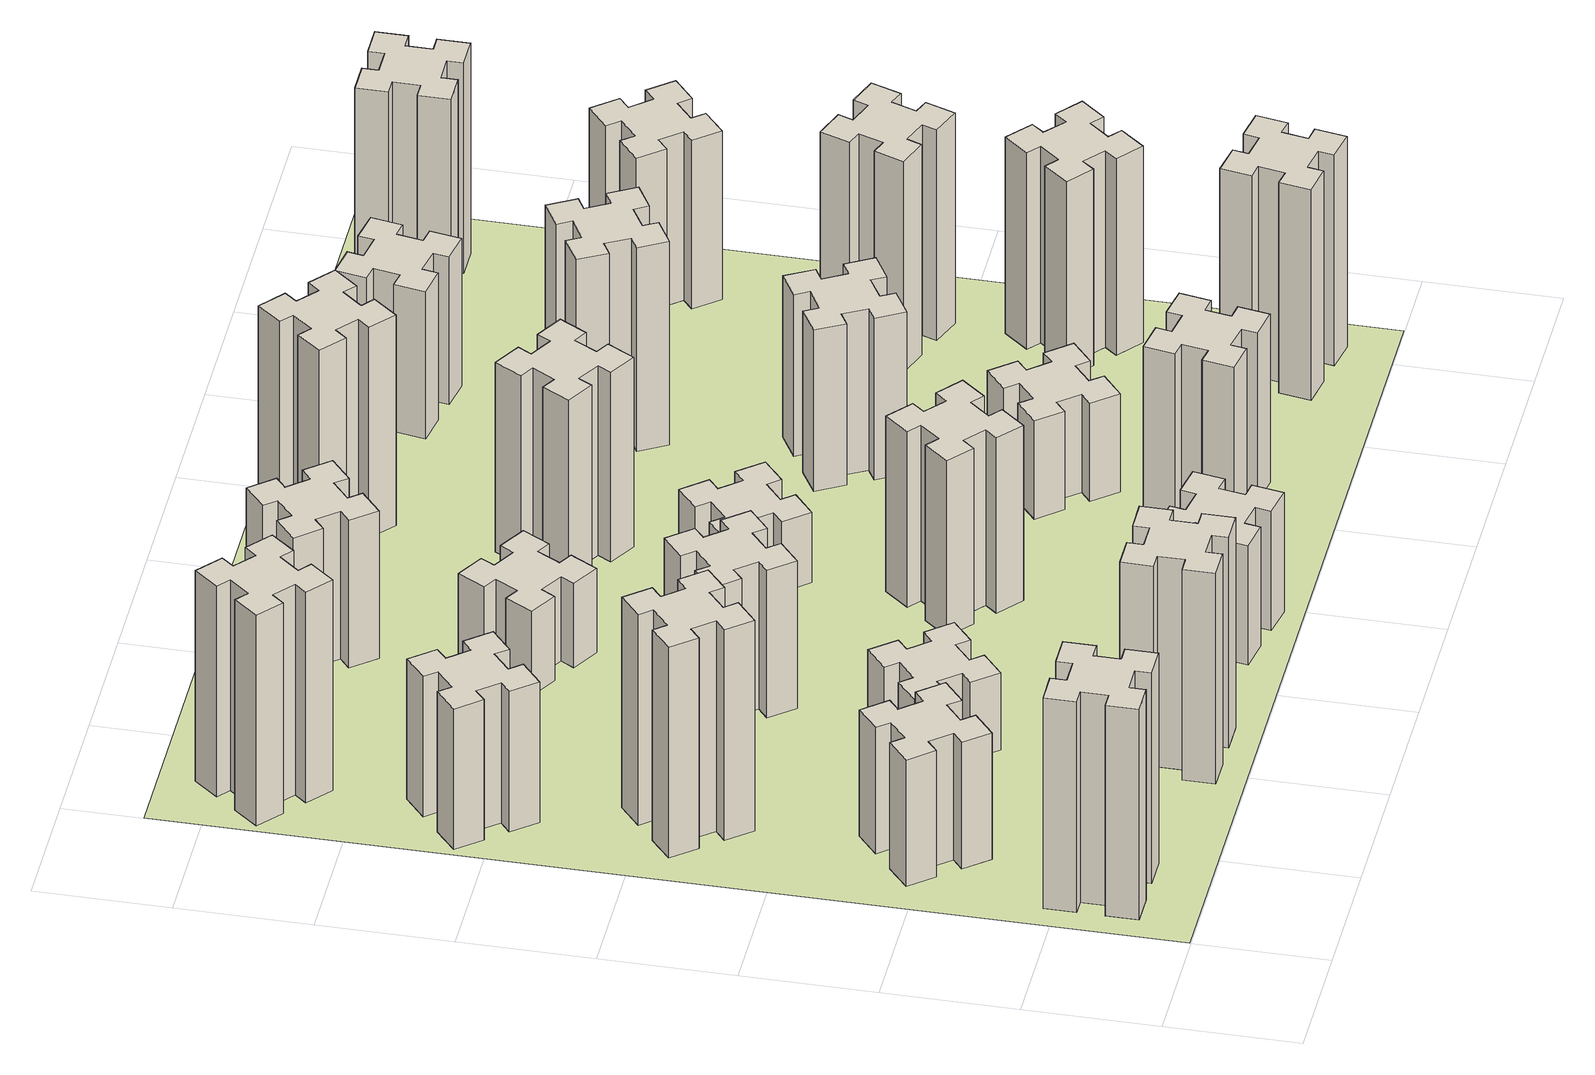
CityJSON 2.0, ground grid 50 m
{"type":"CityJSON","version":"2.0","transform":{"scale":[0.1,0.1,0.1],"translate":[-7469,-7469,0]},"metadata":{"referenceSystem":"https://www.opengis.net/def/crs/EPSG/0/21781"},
"CityObjects":{
"building1":{"type":"Building","attributes":{"class":"1000","function":"1000","usage":"1000","yearOfConstruction":2016,"roofType":"1000","measuredHeight":90,"storeysAboveGround":30,"storeysBelowGround":0},"geometry":[{"type":"Solid","lod":"1","boundaries":[[[[0,1,2,3,4,5,6,7,8,9,10,11,12,13,14,15,16,17,18,19]],[[17,16,20,21]],[[16,15,22,20]],[[15,14,23,22]],[[14,13,24,23]],[[13,12,25,24]],[[12,11,26,25]],[[11,10,27,26]],[[10,9,28,27]],[[9,8,29,28]],[[8,7,30,29]],[[7,6,31,30]],[[6,5,32,31]],[[5,4,33,32]],[[4,3,34,33]],[[3,2,35,34]],[[2,1,36,35]],[[1,0,37,36]],[[0,19,38,37]],[[19,18,39,38]],[[18,17,21,39]],[[24,25,26,27,28,29,30,31,32,33,34,35,36,37,38,39,21,20,22,23]]]]}]},
"building2":{"type":"Building","attributes":{"class":"1000","function":"1000","usage":"1000","yearOfConstruction":2016,"roofType":"1000","measuredHeight":54,"storeysAboveGround":30,"storeysBelowGround":0},"geometry":[{"type":"Solid","lod":"1","boundaries":[[[[40,41,42,43,44,45,46,47,48,49,50,51,52,53,54,55,56,57,58,59]],[[57,56,60,61]],[[56,55,62,60]],[[55,54,63,62]],[[54,53,64,63]],[[53,52,65,64]],[[52,51,66,65]],[[51,50,67,66]],[[50,49,68,67]],[[49,48,69,68]],[[48,47,70,69]],[[47,46,71,70]],[[46,45,72,71]],[[45,44,73,72]],[[44,43,74,73]],[[43,42,75,74]],[[42,41,76,75]],[[41,40,77,76]],[[40,59,78,77]],[[59,58,79,78]],[[58,57,61,79]],[[64,65,66,67,68,69,70,71,72,73,74,75,76,77,78,79,61,60,62,63]]]]}]},
"building3":{"type":"Building","attributes":{"class":"1000","function":"1000","usage":"1000","yearOfConstruction":2016,"roofType":"1000","measuredHeight":90,"storeysAboveGround":30,"storeysBelowGround":0},"geometry":[{"type":"Solid","lod":"1","boundaries":[[[[80,81,82,83,84,85,86,87,88,89,90,91,92,93,94,95,96,97,98,99]],[[97,96,100,101]],[[96,95,102,100]],[[95,94,103,102]],[[94,93,104,103]],[[93,92,105,104]],[[92,91,106,105]],[[91,90,107,106]],[[90,89,108,107]],[[89,88,109,108]],[[88,87,110,109]],[[87,86,111,110]],[[86,85,112,111]],[[85,84,113,112]],[[84,83,114,113]],[[83,82,115,114]],[[82,81,116,115]],[[81,80,117,116]],[[80,99,118,117]],[[99,98,119,118]],[[98,97,101,119]],[[104,105,106,107,108,109,110,111,112,113,114,115,116,117,118,119,101,100,102,103]]]]}]},
"building4":{"type":"Building","attributes":{"class":"1000","function":"1000","usage":"1000","yearOfConstruction":2016,"roofType":"1000","measuredHeight":60,"storeysAboveGround":30,"storeysBelowGround":0},"geometry":[{"type":"Solid","lod":"1","boundaries":[[[[120,121,122,123,124,125,126,127,128,129,130,131,132,133,134,135,136,137,138,139]],[[137,136,140,141]],[[136,135,142,140]],[[135,134,143,142]],[[134,133,144,143]],[[133,132,145,144]],[[132,131,146,145]],[[131,130,147,146]],[[130,129,148,147]],[[129,128,149,148]],[[128,127,150,149]],[[127,126,151,150]],[[126,125,152,151]],[[125,124,153,152]],[[124,123,154,153]],[[123,122,155,154]],[[122,121,156,155]],[[121,120,157,156]],[[120,139,158,157]],[[139,138,159,158]],[[138,137,141,159]],[[144,145,146,147,148,149,150,151,152,153,154,155,156,157,158,159,141,140,142,143]]]]}]},
"building5":{"type":"Building","attributes":{"class":"1000","function":"1000","usage":"1000","yearOfConstruction":2016,"roofType":"1000","measuredHeight":90,"storeysAboveGround":30,"storeysBelowGround":0},"geometry":[{"type":"Solid","lod":"1","boundaries":[[[[160,161,162,163,164,165,166,167,168,169,170,171,172,173,174,175,176,177,178,179]],[[177,176,180,181]],[[176,175,182,180]],[[175,174,183,182]],[[174,173,184,183]],[[173,172,185,184]],[[172,171,186,185]],[[171,170,187,186]],[[170,169,188,187]],[[169,168,189,188]],[[168,167,190,189]],[[167,166,191,190]],[[166,165,192,191]],[[165,164,193,192]],[[164,163,194,193]],[[163,162,195,194]],[[162,161,196,195]],[[161,160,197,196]],[[160,179,198,197]],[[179,178,199,198]],[[178,177,181,199]],[[184,185,186,187,188,189,190,191,192,193,194,195,196,197,198,199,181,180,182,183]]]]}]},
"building6":{"type":"Building","attributes":{"class":"1000","function":"1000","usage":"1000","yearOfConstruction":2016,"roofType":"1000","measuredHeight":90,"storeysAboveGround":30,"storeysBelowGround":0},"geometry":[{"type":"Solid","lod":"1","boundaries":[[[[200,201,202,203,204,205,206,207,208,209,210,211,212,213,214,215,216,217,218,219]],[[217,216,220,221]],[[216,215,222,220]],[[215,214,223,222]],[[214,213,224,223]],[[213,212,225,224]],[[212,211,226,225]],[[211,210,227,226]],[[210,209,228,227]],[[209,208,229,228]],[[208,207,230,229]],[[207,206,231,230]],[[206,205,232,231]],[[205,204,233,232]],[[204,203,234,233]],[[203,202,235,234]],[[202,201,236,235]],[[201,200,237,236]],[[200,219,238,237]],[[219,218,239,238]],[[218,217,221,239]],[[224,225,226,227,228,229,230,231,232,233,234,235,236,237,238,239,221,220,222,223]]]]}]},
"building7":{"type":"Building","attributes":{"class":"1000","function":"1000","usage":"1000","yearOfConstruction":2016,"roofType":"1000","measuredHeight":33,"storeysAboveGround":30,"storeysBelowGround":0},"geometry":[{"type":"Solid","lod":"1","boundaries":[[[[240,241,242,243,244,245,246,247,248,249,250,251,252,253,254,255,256,257,258,259]],[[257,256,260,261]],[[256,255,262,260]],[[255,254,263,262]],[[254,253,264,263]],[[253,252,265,264]],[[252,251,266,265]],[[251,250,267,266]],[[250,249,268,267]],[[249,248,269,268]],[[248,247,270,269]],[[247,246,271,270]],[[246,245,272,271]],[[245,244,273,272]],[[244,243,274,273]],[[243,242,275,274]],[[242,241,276,275]],[[241,240,277,276]],[[240,259,278,277]],[[259,258,279,278]],[[258,257,261,279]],[[264,265,266,267,268,269,270,271,272,273,274,275,276,277,278,279,261,260,262,263]]]]}]},
"building8":{"type":"Building","attributes":{"class":"1000","function":"1000","usage":"1000","yearOfConstruction":2016,"roofType":"1000","measuredHeight":63,"storeysAboveGround":30,"storeysBelowGround":0},"geometry":[{"type":"Solid","lod":"1","boundaries":[[[[280,281,282,283,284,285,286,287,288,289,290,291,292,293,294,295,296,297,298,299]],[[297,296,300,301]],[[296,295,302,300]],[[295,294,303,302]],[[294,293,304,303]],[[293,292,305,304]],[[292,291,306,305]],[[291,290,307,306]],[[290,289,308,307]],[[289,288,309,308]],[[288,287,310,309]],[[287,286,311,310]],[[286,285,312,311]],[[285,284,313,312]],[[284,283,314,313]],[[283,282,315,314]],[[282,281,316,315]],[[281,280,317,316]],[[280,299,318,317]],[[299,298,319,318]],[[298,297,301,319]],[[304,305,306,307,308,309,310,311,312,313,314,315,316,317,318,319,301,300,302,303]]]]}]},
"building9":{"type":"Building","attributes":{"class":"1000","function":"1000","usage":"1000","yearOfConstruction":2016,"roofType":"1000","measuredHeight":51,"storeysAboveGround":30,"storeysBelowGround":0},"geometry":[{"type":"Solid","lod":"1","boundaries":[[[[320,321,322,323,324,325,326,327,328,329,330,331,332,333,334,335,336,337,338,339]],[[337,336,340,341]],[[336,335,342,340]],[[335,334,343,342]],[[334,333,344,343]],[[333,332,345,344]],[[332,331,346,345]],[[331,330,347,346]],[[330,329,348,347]],[[329,328,349,348]],[[328,327,350,349]],[[327,326,351,350]],[[326,325,352,351]],[[325,324,353,352]],[[324,323,354,353]],[[323,322,355,354]],[[322,321,356,355]],[[321,320,357,356]],[[320,339,358,357]],[[339,338,359,358]],[[338,337,341,359]],[[344,345,346,347,348,349,350,351,352,353,354,355,356,357,358,359,341,340,342,343]]]]}]},
"building10":{"type":"Building","attributes":{"class":"1000","function":"1000","usage":"1000","yearOfConstruction":2016,"roofType":"1000","measuredHeight":36,"storeysAboveGround":30,"storeysBelowGround":0},"geometry":[{"type":"Solid","lod":"1","boundaries":[[[[360,361,362,363,364,365,366,367,368,369,370,371,372,373,374,375,376,377,378,379]],[[377,376,380,381]],[[376,375,382,380]],[[375,374,383,382]],[[374,373,384,383]],[[373,372,385,384]],[[372,371,386,385]],[[371,370,387,386]],[[370,369,388,387]],[[369,368,389,388]],[[368,367,390,389]],[[367,366,391,390]],[[366,365,392,391]],[[365,364,393,392]],[[364,363,394,393]],[[363,362,395,394]],[[362,361,396,395]],[[361,360,397,396]],[[360,379,398,397]],[[379,378,399,398]],[[378,377,381,399]],[[384,385,386,387,388,389,390,391,392,393,394,395,396,397,398,399,381,380,382,383]]]]}]},
"building11":{"type":"Building","attributes":{"class":"1000","function":"1000","usage":"1000","yearOfConstruction":2016,"roofType":"1000","measuredHeight":63,"storeysAboveGround":30,"storeysBelowGround":0},"geometry":[{"type":"Solid","lod":"1","boundaries":[[[[400,401,402,403,404,405,406,407,408,409,410,411,412,413,414,415,416,417,418,419]],[[417,416,420,421]],[[416,415,422,420]],[[415,414,423,422]],[[414,413,424,423]],[[413,412,425,424]],[[412,411,426,425]],[[411,410,427,426]],[[410,409,428,427]],[[409,408,429,428]],[[408,407,430,429]],[[407,406,431,430]],[[406,405,432,431]],[[405,404,433,432]],[[404,403,434,433]],[[403,402,435,434]],[[402,401,436,435]],[[401,400,437,436]],[[400,419,438,437]],[[419,418,439,438]],[[418,417,421,439]],[[424,425,426,427,428,429,430,431,432,433,434,435,436,437,438,439,421,420,422,423]]]]}]},
"building12":{"type":"Building","attributes":{"class":"1000","function":"1000","usage":"1000","yearOfConstruction":2016,"roofType":"1000","measuredHeight":75,"storeysAboveGround":30,"storeysBelowGround":0},"geometry":[{"type":"Solid","lod":"1","boundaries":[[[[440,441,442,443,444,445,446,447,448,449,450,451,452,453,454,455,456,457,458,459]],[[457,456,460,461]],[[456,455,462,460]],[[455,454,463,462]],[[454,453,464,463]],[[453,452,465,464]],[[452,451,466,465]],[[451,450,467,466]],[[450,449,468,467]],[[449,448,469,468]],[[448,447,470,469]],[[447,446,471,470]],[[446,445,472,471]],[[445,444,473,472]],[[444,443,474,473]],[[443,442,475,474]],[[442,441,476,475]],[[441,440,477,476]],[[440,459,478,477]],[[459,458,479,478]],[[458,457,461,479]],[[464,465,466,467,468,469,470,471,472,473,474,475,476,477,478,479,461,460,462,463]]]]}]},
"building13":{"type":"Building","attributes":{"class":"1000","function":"1000","usage":"1000","yearOfConstruction":2016,"roofType":"1000","measuredHeight":30,"storeysAboveGround":30,"storeysBelowGround":0},"geometry":[{"type":"Solid","lod":"1","boundaries":[[[[480,481,482,483,484,485,486,487,488,489,490,491,492,493,494,495,496,497,498,499]],[[497,496,500,501]],[[496,495,502,500]],[[495,494,503,502]],[[494,493,504,503]],[[493,492,505,504]],[[492,491,506,505]],[[491,490,507,506]],[[490,489,508,507]],[[489,488,509,508]],[[488,487,510,509]],[[487,486,511,510]],[[486,485,512,511]],[[485,484,513,512]],[[484,483,514,513]],[[483,482,515,514]],[[482,481,516,515]],[[481,480,517,516]],[[480,499,518,517]],[[499,498,519,518]],[[498,497,501,519]],[[504,505,506,507,508,509,510,511,512,513,514,515,516,517,518,519,501,500,502,503]]]]}]},
"building14":{"type":"Building","attributes":{"class":"1000","function":"1000","usage":"1000","yearOfConstruction":2016,"roofType":"1000","measuredHeight":81,"storeysAboveGround":30,"storeysBelowGround":0},"geometry":[{"type":"Solid","lod":"1","boundaries":[[[[520,521,522,523,524,525,526,527,528,529,530,531,532,533,534,535,536,537,538,539]],[[537,536,540,541]],[[536,535,542,540]],[[535,534,543,542]],[[534,533,544,543]],[[533,532,545,544]],[[532,531,546,545]],[[531,530,547,546]],[[530,529,548,547]],[[529,528,549,548]],[[528,527,550,549]],[[527,526,551,550]],[[526,525,552,551]],[[525,524,553,552]],[[524,523,554,553]],[[523,522,555,554]],[[522,521,556,555]],[[521,520,557,556]],[[520,539,558,557]],[[539,538,559,558]],[[538,537,541,559]],[[544,545,546,547,548,549,550,551,552,553,554,555,556,557,558,559,541,540,542,543]]]]}]},
"building15":{"type":"Building","attributes":{"class":"1000","function":"1000","usage":"1000","yearOfConstruction":2016,"roofType":"1000","measuredHeight":72,"storeysAboveGround":30,"storeysBelowGround":0},"geometry":[{"type":"Solid","lod":"1","boundaries":[[[[560,561,562,563,564,565,566,567,568,569,570,571,572,573,574,575,576,577,578,579]],[[577,576,580,581]],[[576,575,582,580]],[[575,574,583,582]],[[574,573,584,583]],[[573,572,585,584]],[[572,571,586,585]],[[571,570,587,586]],[[570,569,588,587]],[[569,568,589,588]],[[568,567,590,589]],[[567,566,591,590]],[[566,565,592,591]],[[565,564,593,592]],[[564,563,594,593]],[[563,562,595,594]],[[562,561,596,595]],[[561,560,597,596]],[[560,579,598,597]],[[579,578,599,598]],[[578,577,581,599]],[[584,585,586,587,588,589,590,591,592,593,594,595,596,597,598,599,581,580,582,583]]]]}]},
"building16":{"type":"Building","attributes":{"class":"1000","function":"1000","usage":"1000","yearOfConstruction":2016,"roofType":"1000","measuredHeight":90,"storeysAboveGround":30,"storeysBelowGround":0},"geometry":[{"type":"Solid","lod":"1","boundaries":[[[[600,601,602,603,604,605,606,607,608,609,610,611,612,613,614,615,616,617,618,619]],[[617,616,620,621]],[[616,615,622,620]],[[615,614,623,622]],[[614,613,624,623]],[[613,612,625,624]],[[612,611,626,625]],[[611,610,627,626]],[[610,609,628,627]],[[609,608,629,628]],[[608,607,630,629]],[[607,606,631,630]],[[606,605,632,631]],[[605,604,633,632]],[[604,603,634,633]],[[603,602,635,634]],[[602,601,636,635]],[[601,600,637,636]],[[600,619,638,637]],[[619,618,639,638]],[[618,617,621,639]],[[624,625,626,627,628,629,630,631,632,633,634,635,636,637,638,639,621,620,622,623]]]]}]},
"building17":{"type":"Building","attributes":{"class":"1000","function":"1000","usage":"1000","yearOfConstruction":2016,"roofType":"1000","measuredHeight":42,"storeysAboveGround":30,"storeysBelowGround":0},"geometry":[{"type":"Solid","lod":"1","boundaries":[[[[640,641,642,643,644,645,646,647,648,649,650,651,652,653,654,655,656,657,658,659]],[[657,656,660,661]],[[656,655,662,660]],[[655,654,663,662]],[[654,653,664,663]],[[653,652,665,664]],[[652,651,666,665]],[[651,650,667,666]],[[650,649,668,667]],[[649,648,669,668]],[[648,647,670,669]],[[647,646,671,670]],[[646,645,672,671]],[[645,644,673,672]],[[644,643,674,673]],[[643,642,675,674]],[[642,641,676,675]],[[641,640,677,676]],[[640,659,678,677]],[[659,658,679,678]],[[658,657,661,679]],[[664,665,666,667,668,669,670,671,672,673,674,675,676,677,678,679,661,660,662,663]]]]}]},
"building18":{"type":"Building","attributes":{"class":"1000","function":"1000","usage":"1000","yearOfConstruction":2016,"roofType":"1000","measuredHeight":69,"storeysAboveGround":30,"storeysBelowGround":0},"geometry":[{"type":"Solid","lod":"1","boundaries":[[[[680,681,682,683,684,685,686,687,688,689,690,691,692,693,694,695,696,697,698,699]],[[697,696,700,701]],[[696,695,702,700]],[[695,694,703,702]],[[694,693,704,703]],[[693,692,705,704]],[[692,691,706,705]],[[691,690,707,706]],[[690,689,708,707]],[[689,688,709,708]],[[688,687,710,709]],[[687,686,711,710]],[[686,685,712,711]],[[685,684,713,712]],[[684,683,714,713]],[[683,682,715,714]],[[682,681,716,715]],[[681,680,717,716]],[[680,699,718,717]],[[699,698,719,718]],[[698,697,701,719]],[[704,705,706,707,708,709,710,711,712,713,714,715,716,717,718,719,701,700,702,703]]]]}]},
"building19":{"type":"Building","attributes":{"class":"1000","function":"1000","usage":"1000","yearOfConstruction":2016,"roofType":"1000","measuredHeight":87,"storeysAboveGround":30,"storeysBelowGround":0},"geometry":[{"type":"Solid","lod":"1","boundaries":[[[[720,721,722,723,724,725,726,727,728,729,730,731,732,733,734,735,736,737,738,739]],[[737,736,740,741]],[[736,735,742,740]],[[735,734,743,742]],[[734,733,744,743]],[[733,732,745,744]],[[732,731,746,745]],[[731,730,747,746]],[[730,729,748,747]],[[729,728,749,748]],[[728,727,750,749]],[[727,726,751,750]],[[726,725,752,751]],[[725,724,753,752]],[[724,723,754,753]],[[723,722,755,754]],[[722,721,756,755]],[[721,720,757,756]],[[720,739,758,757]],[[739,738,759,758]],[[738,737,741,759]],[[744,745,746,747,748,749,750,751,752,753,754,755,756,757,758,759,741,740,742,743]]]]}]},
"building20":{"type":"Building","attributes":{"class":"1000","function":"1000","usage":"1000","yearOfConstruction":2016,"roofType":"1000","measuredHeight":90,"storeysAboveGround":30,"storeysBelowGround":0},"geometry":[{"type":"Solid","lod":"1","boundaries":[[[[760,761,762,763,764,765,766,767,768,769,770,771,772,773,774,775,776,777,778,779]],[[777,776,780,781]],[[776,775,782,780]],[[775,774,783,782]],[[774,773,784,783]],[[773,772,785,784]],[[772,771,786,785]],[[771,770,787,786]],[[770,769,788,787]],[[769,768,789,788]],[[768,767,790,789]],[[767,766,791,790]],[[766,765,792,791]],[[765,764,793,792]],[[764,763,794,793]],[[763,762,795,794]],[[762,761,796,795]],[[761,760,797,796]],[[760,779,798,797]],[[779,778,799,798]],[[778,777,781,799]],[[784,785,786,787,788,789,790,791,792,793,794,795,796,797,798,799,781,780,782,783]]]]}]},
"building21":{"type":"Building","attributes":{"class":"1000","function":"1000","usage":"1000","yearOfConstruction":2016,"roofType":"1000","measuredHeight":63,"storeysAboveGround":30,"storeysBelowGround":0},"geometry":[{"type":"Solid","lod":"1","boundaries":[[[[800,801,802,803,804,805,806,807,808,809,810,811,812,813,814,815,816,817,818,819]],[[817,816,820,821]],[[816,815,822,820]],[[815,814,823,822]],[[814,813,824,823]],[[813,812,825,824]],[[812,811,826,825]],[[811,810,827,826]],[[810,809,828,827]],[[809,808,829,828]],[[808,807,830,829]],[[807,806,831,830]],[[806,805,832,831]],[[805,804,833,832]],[[804,803,834,833]],[[803,802,835,834]],[[802,801,836,835]],[[801,800,837,836]],[[800,819,838,837]],[[819,818,839,838]],[[818,817,821,839]],[[824,825,826,827,828,829,830,831,832,833,834,835,836,837,838,839,821,820,822,823]]]]}]},
"building22":{"type":"Building","attributes":{"class":"1000","function":"1000","usage":"1000","yearOfConstruction":2016,"roofType":"1000","measuredHeight":84,"storeysAboveGround":30,"storeysBelowGround":0},"geometry":[{"type":"Solid","lod":"1","boundaries":[[[[840,841,842,843,844,845,846,847,848,849,850,851,852,853,854,855,856,857,858,859]],[[857,856,860,861]],[[856,855,862,860]],[[855,854,863,862]],[[854,853,864,863]],[[853,852,865,864]],[[852,851,866,865]],[[851,850,867,866]],[[850,849,868,867]],[[849,848,869,868]],[[848,847,870,869]],[[847,846,871,870]],[[846,845,872,871]],[[845,844,873,872]],[[844,843,874,873]],[[843,842,875,874]],[[842,841,876,875]],[[841,840,877,876]],[[840,859,878,877]],[[859,858,879,878]],[[858,857,861,879]],[[864,865,866,867,868,869,870,871,872,873,874,875,876,877,878,879,861,860,862,863]]]]}]},
"building23":{"type":"Building","attributes":{"class":"1000","function":"1000","usage":"1000","yearOfConstruction":2016,"roofType":"1000","measuredHeight":90,"storeysAboveGround":30,"storeysBelowGround":0},"geometry":[{"type":"Solid","lod":"1","boundaries":[[[[880,881,882,883,884,885,886,887,888,889,890,891,892,893,894,895,896,897,898,899]],[[897,896,900,901]],[[896,895,902,900]],[[895,894,903,902]],[[894,893,904,903]],[[893,892,905,904]],[[892,891,906,905]],[[891,890,907,906]],[[890,889,908,907]],[[889,888,909,908]],[[888,887,910,909]],[[887,886,911,910]],[[886,885,912,911]],[[885,884,913,912]],[[884,883,914,913]],[[883,882,915,914]],[[882,881,916,915]],[[881,880,917,916]],[[880,899,918,917]],[[899,898,919,918]],[[898,897,901,919]],[[904,905,906,907,908,909,910,911,912,913,914,915,916,917,918,919,901,900,902,903]]]]}]},
"building24":{"type":"Building","attributes":{"class":"1000","function":"1000","usage":"1000","yearOfConstruction":2016,"roofType":"1000","measuredHeight":72,"storeysAboveGround":30,"storeysBelowGround":0},"geometry":[{"type":"Solid","lod":"1","boundaries":[[[[920,921,922,923,924,925,926,927,928,929,930,931,932,933,934,935,936,937,938,939]],[[937,936,940,941]],[[936,935,942,940]],[[935,934,943,942]],[[934,933,944,943]],[[933,932,945,944]],[[932,931,946,945]],[[931,930,947,946]],[[930,929,948,947]],[[929,928,949,948]],[[928,927,950,949]],[[927,926,951,950]],[[926,925,952,951]],[[925,924,953,952]],[[924,923,954,953]],[[923,922,955,954]],[[922,921,956,955]],[[921,920,957,956]],[[920,939,958,957]],[[939,938,959,958]],[[938,937,941,959]],[[944,945,946,947,948,949,950,951,952,953,954,955,956,957,958,959,941,940,942,943]]]]}]},
"building25":{"type":"Building","attributes":{"class":"1000","function":"1000","usage":"1000","yearOfConstruction":2016,"roofType":"1000","measuredHeight":90,"storeysAboveGround":30,"storeysBelowGround":0},"geometry":[{"type":"Solid","lod":"1","boundaries":[[[[960,961,962,963,964,965,966,967,968,969,970,971,972,973,974,975,976,977,978,979]],[[977,976,980,981]],[[976,975,982,980]],[[975,974,983,982]],[[974,973,984,983]],[[973,972,985,984]],[[972,971,986,985]],[[971,970,987,986]],[[970,969,988,987]],[[969,968,989,988]],[[968,967,990,989]],[[967,966,991,990]],[[966,965,992,991]],[[965,964,993,992]],[[964,963,994,993]],[[963,962,995,994]],[[962,961,996,995]],[[961,960,997,996]],[[960,979,998,997]],[[979,978,999,998]],[[978,977,981,999]],[[984,985,986,987,988,989,990,991,992,993,994,995,996,997,998,999,981,980,982,983]]]]}]},
"landuse1":{"type":"LandUse","attributes":{"name":"plot1","function":"1010"},"geometry":[{"type":"MultiSurface","lod":"1","boundaries":[[[1000,1001,1002,1003]]]}]}
},
"vertices":[
[165,425,0],[165,325,0],[105,325,0],[105,205,0],[225,205,0],[225,265,0],[325,265,0],[325,205,0],[445,205,0],[445,325,0],[385,325,0],[385,425,0],[445,425,0],[445,545,0],[325,545,0],[325,485,0],[225,485,0],[225,545,0],[105,545,0],[105,425,0],[225,485,900],[225,545,900],[325,485,900],[325,545,900],[445,545,900],[445,425,900],[385,425,900],[385,325,900],[445,325,900],[445,205,900],[325,205,900],[325,265,900],[225,265,900],[225,205,900],[105,205,900],[105,325,900],[165,325,900],[165,425,900],[105,425,900],[105,545,900],
[492,1048,0],[427,1124,0],[473,1163,0],[396,1255,0],[304,1178,0],[343,1132,0],[266,1067,0],[228,1113,0],[136,1036,0],[213,944,0],[259,983,0],[323,906,0],[277,868,0],[354,776,0],[446,853,0],[408,899,0],[484,963,0],[523,917,0],[615,994,0],[538,1086,0],[484,963,540],[523,917,540],[408,899,540],[446,853,540],[354,776,540],[277,868,540],[323,906,540],[259,983,540],[213,944,540],[136,1036,540],[228,1113,540],[266,1067,540],[343,1132,540],[304,1178,540],[396,1255,540],[473,1163,540],[427,1124,540],[492,1048,540],[538,1086,540],[615,994,540],
[492,1888,0],[427,1964,0],[473,2003,0],[396,2095,0],[304,2018,0],[343,1972,0],[266,1907,0],[228,1953,0],[136,1876,0],[213,1784,0],[259,1823,0],[323,1746,0],[277,1708,0],[354,1616,0],[446,1693,0],[408,1739,0],[484,1803,0],[523,1757,0],[615,1834,0],[538,1926,0],[484,1803,900],[523,1757,900],[408,1739,900],[446,1693,900],[354,1616,900],[277,1708,900],[323,1746,900],[259,1823,900],[213,1784,900],[136,1876,900],[228,1953,900],[266,1907,900],[343,1972,900],[304,2018,900],[396,2095,900],[473,2003,900],[427,1964,900],[492,1888,900],[538,1926,900],[615,1834,900],
[243,2712,0],[166,2647,0],[128,2693,0],[36,2616,0],[113,2524,0],[159,2563,0],[223,2486,0],[177,2448,0],[254,2356,0],[346,2433,0],[308,2479,0],[384,2543,0],[423,2497,0],[515,2574,0],[438,2666,0],[392,2628,0],[327,2704,0],[373,2743,0],[296,2835,0],[204,2758,0],[327,2704,600],[373,2743,600],[392,2628,600],[438,2666,600],[515,2574,600],[423,2497,600],[384,2543,600],[308,2479,600],[346,2433,600],[254,2356,600],[177,2448,600],[223,2486,600],[159,2563,600],[113,2524,600],[36,2616,600],[128,2693,600],[166,2647,600],[243,2712,600],[204,2758,600],[296,2835,600],
[1225,225,0],[1225,325,0],[1285,325,0],[1285,445,0],[1165,445,0],[1165,385,0],[1065,385,0],[1065,445,0],[945,445,0],[945,325,0],[1005,325,0],[1005,225,0],[945,225,0],[945,105,0],[1065,105,0],[1065,165,0],[1165,165,0],[1165,105,0],[1285,105,0],[1285,225,0],[1165,165,900],[1165,105,900],[1065,165,900],[1065,105,900],[945,105,900],[945,225,900],[1005,225,900],[1005,325,900],[945,325,900],[945,445,900],[1065,445,900],[1065,385,900],[1165,385,900],[1165,445,900],[1285,445,900],[1285,325,900],[1225,325,900],[1225,225,900],[1285,225,900],[1285,105,900],
[384,3387,0],[308,3452,0],[346,3498,0],[254,3575,0],[177,3483,0],[223,3444,0],[159,3368,0],[113,3406,0],[36,3314,0],[128,3237,0],[166,3283,0],[243,3219,0],[204,3173,0],[296,3096,0],[373,3188,0],[327,3226,0],[392,3303,0],[438,3264,0],[515,3356,0],[423,3433,0],[392,3303,900],[438,3264,900],[327,3226,900],[373,3188,900],[296,3096,900],[204,3173,900],[243,3219,900],[166,3283,900],[128,3237,900],[36,3314,900],[113,3406,900],[159,3368,900],[223,3444,900],[177,3483,900],[254,3575,900],[346,3498,900],[308,3452,900],[384,3387,900],[423,3433,900],[515,3356,900],
[983,1232,0],[906,1167,0],[868,1213,0],[776,1136,0],[853,1044,0],[899,1083,0],[963,1006,0],[917,968,0],[994,876,0],[1086,953,0],[1048,999,0],[1124,1063,0],[1163,1017,0],[1255,1094,0],[1178,1186,0],[1132,1148,0],[1067,1224,0],[1113,1263,0],[1036,1355,0],[944,1278,0],[1067,1224,330],[1113,1263,330],[1132,1148,330],[1178,1186,330],[1255,1094,330],[1163,1017,330],[1124,1063,330],[1048,999,330],[1086,953,330],[994,876,330],[917,968,330],[963,1006,330],[899,1083,330],[853,1044,330],[776,1136,330],[868,1213,330],[906,1167,330],[983,1232,330],[944,1278,330],[1036,1355,330],
[1083,1972,0],[1006,1907,0],[968,1953,0],[876,1876,0],[953,1784,0],[999,1823,0],[1063,1746,0],[1017,1708,0],[1094,1616,0],[1186,1693,0],[1148,1739,0],[1224,1803,0],[1263,1757,0],[1355,1834,0],[1278,1926,0],[1232,1888,0],[1167,1964,0],[1213,2003,0],[1136,2095,0],[1044,2018,0],[1167,1964,630],[1213,2003,630],[1232,1888,630],[1278,1926,630],[1355,1834,630],[1263,1757,630],[1224,1803,630],[1148,1739,630],[1186,1693,630],[1094,1616,630],[1017,1708,630],[1063,1746,630],[999,1823,630],[953,1784,630],[876,1876,630],[968,1953,630],[1006,1907,630],[1083,1972,630],[1044,2018,630],[1136,2095,630],
[1756,344,0],[1738,245,0],[1679,256,0],[1658,137,0],[1777,117,0],[1787,176,0],[1885,158,0],[1875,99,0],[1993,78,0],[2014,197,0],[1955,207,0],[1972,305,0],[2031,295,0],[2052,413,0],[1934,434,0],[1924,375,0],[1825,392,0],[1836,451,0],[1717,472,0],[1697,354,0],[1825,392,510],[1836,451,510],[1924,375,510],[1934,434,510],[2052,413,510],[2031,295,510],[1972,305,510],[1955,207,510],[2014,197,510],[1993,78,510],[1875,99,510],[1885,158,510],[1787,176,510],[1777,117,510],[1658,137,510],[1679,256,510],[1738,245,510],[1756,344,510],[1697,354,510],[1717,472,510],
[1314,2666,0],[1227,2716,0],[1257,2768,0],[1153,2828,0],[1093,2724,0],[1145,2694,0],[1095,2607,0],[1043,2637,0],[983,2533,0],[1087,2473,0],[1117,2525,0],[1204,2475,0],[1174,2423,0],[1278,2363,0],[1338,2467,0],[1286,2497,0],[1336,2584,0],[1388,2554,0],[1448,2658,0],[1344,2718,0],[1336,2584,360],[1388,2554,360],[1286,2497,360],[1338,2467,360],[1278,2363,360],[1174,2423,360],[1204,2475,360],[1117,2525,360],[1087,2473,360],[983,2533,360],[1043,2637,360],[1095,2607,360],[1145,2694,360],[1093,2724,360],[1153,2828,360],[1257,2768,360],[1227,2716,360],[1314,2666,360],[1344,2718,360],[1448,2658,360],
[1083,3452,0],[1006,3387,0],[968,3433,0],[876,3356,0],[953,3264,0],[999,3303,0],[1063,3226,0],[1017,3188,0],[1094,3096,0],[1186,3173,0],[1148,3219,0],[1224,3283,0],[1263,3237,0],[1355,3314,0],[1278,3406,0],[1232,3368,0],[1167,3444,0],[1213,3483,0],[1136,3575,0],[1044,3498,0],[1167,3444,630],[1213,3483,630],[1232,3368,630],[1278,3406,630],[1355,3314,630],[1263,3237,630],[1224,3283,630],[1148,3219,630],[1186,3173,630],[1094,3096,630],[1017,3188,630],[1063,3226,630],[999,3303,630],[953,3264,630],[876,3356,630],[968,3433,630],[1006,3387,630],[1083,3452,630],[1044,3498,630],[1136,3575,630],
[1803,1324,0],[1739,1248,0],[1693,1286,0],[1616,1194,0],[1708,1117,0],[1746,1163,0],[1823,1099,0],[1784,1053,0],[1876,976,0],[1953,1068,0],[1907,1106,0],[1972,1183,0],[2018,1144,0],[2095,1236,0],[2003,1313,0],[1964,1267,0],[1888,1332,0],[1926,1378,0],[1834,1455,0],[1757,1363,0],[1888,1332,750],[1926,1378,750],[1964,1267,750],[2003,1313,750],[2095,1236,750],[2018,1144,750],[1972,1183,750],[1907,1106,750],[1953,1068,750],[1876,976,750],[1784,1053,750],[1823,1099,750],[1746,1163,750],[1708,1117,750],[1616,1194,750],[1693,1286,750],[1739,1248,750],[1803,1324,750],[1757,1363,750],[1834,1455,750],
[1972,1988,0],[1907,2064,0],[1953,2103,0],[1876,2195,0],[1784,2118,0],[1823,2072,0],[1746,2007,0],[1708,2053,0],[1616,1976,0],[1693,1884,0],[1739,1923,0],[1803,1846,0],[1757,1808,0],[1834,1716,0],[1926,1793,0],[1888,1839,0],[1964,1903,0],[2003,1857,0],[2095,1934,0],[2018,2026,0],[1964,1903,300],[2003,1857,300],[1888,1839,300],[1926,1793,300],[1834,1716,300],[1757,1808,300],[1803,1846,300],[1739,1923,300],[1693,1884,300],[1616,1976,300],[1708,2053,300],[1746,2007,300],[1823,2072,300],[1784,2118,300],[1876,2195,300],[1953,2103,300],[1907,2064,300],[1972,1988,300],[2018,2026,300],[2095,1934,300],
[1926,2497,0],[1976,2584,0],[2028,2554,0],[2088,2658,0],[1984,2718,0],[1954,2666,0],[1867,2716,0],[1897,2768,0],[1793,2828,0],[1733,2724,0],[1785,2694,0],[1735,2607,0],[1683,2637,0],[1623,2533,0],[1727,2473,0],[1757,2525,0],[1844,2475,0],[1814,2423,0],[1918,2363,0],[1978,2467,0],[1844,2475,810],[1814,2423,810],[1757,2525,810],[1727,2473,810],[1623,2533,810],[1683,2637,810],[1735,2607,810],[1785,2694,810],[1733,2724,810],[1793,2828,810],[1897,2768,810],[1867,2716,810],[1954,2666,810],[1984,2718,810],[2088,2658,810],[2028,2554,810],[1976,2584,810],[1926,2497,810],[1978,2467,810],[1918,2363,810],
[2527,376,0],[2625,358,0],[2615,299,0],[2733,278,0],[2754,397,0],[2695,407,0],[2712,505,0],[2771,495,0],[2792,613,0],[2674,634,0],[2664,575,0],[2565,592,0],[2576,651,0],[2457,672,0],[2437,554,0],[2496,544,0],[2478,445,0],[2419,456,0],[2398,337,0],[2517,317,0],[2478,445,720],[2419,456,720],[2496,544,720],[2437,554,720],[2457,672,720],[2576,651,720],[2565,592,720],[2664,575,720],[2674,634,720],[2792,613,720],[2771,495,720],[2712,505,720],[2695,407,720],[2754,397,720],[2733,278,720],[2615,299,720],[2625,358,720],[2527,376,720],[2517,317,720],[2398,337,720],
[1746,3383,0],[1823,3319,0],[1784,3273,0],[1876,3196,0],[1953,3288,0],[1907,3326,0],[1972,3403,0],[2018,3364,0],[2095,3456,0],[2003,3533,0],[1964,3487,0],[1888,3552,0],[1926,3598,0],[1834,3675,0],[1757,3583,0],[1803,3544,0],[1739,3468,0],[1693,3506,0],[1616,3414,0],[1708,3337,0],[1739,3468,900],[1693,3506,900],[1803,3544,900],[1757,3583,900],[1834,3675,900],[1926,3598,900],[1888,3552,900],[1964,3487,900],[2003,3533,900],[2095,3456,900],[2018,3364,900],[1972,3403,900],[1907,3326,900],[1953,3288,900],[1876,3196,900],[1784,3273,900],[1823,3319,900],[1746,3383,900],[1708,3337,900],[1616,3414,900],
[2563,1132,0],[2486,1067,0],[2448,1113,0],[2356,1036,0],[2433,944,0],[2479,983,0],[2543,906,0],[2497,868,0],[2574,776,0],[2666,853,0],[2628,899,0],[2704,963,0],[2743,917,0],[2835,994,0],[2758,1086,0],[2712,1048,0],[2647,1124,0],[2693,1163,0],[2616,1255,0],[2524,1178,0],[2647,1124,420],[2693,1163,420],[2712,1048,420],[2758,1086,420],[2835,994,420],[2743,917,420],[2704,963,420],[2628,899,420],[2666,853,420],[2574,776,420],[2497,868,420],[2543,906,420],[2479,983,420],[2433,944,420],[2356,1036,420],[2448,1113,420],[2486,1067,420],[2563,1132,420],[2524,1178,420],[2616,1255,420],
[2475,1744,0],[2525,1657,0],[2473,1627,0],[2533,1523,0],[2637,1583,0],[2607,1635,0],[2694,1685,0],[2724,1633,0],[2828,1693,0],[2768,1797,0],[2716,1767,0],[2666,1854,0],[2718,1884,0],[2658,1988,0],[2554,1928,0],[2584,1876,0],[2497,1826,0],[2467,1878,0],[2363,1818,0],[2423,1714,0],[2497,1826,690],[2467,1878,690],[2584,1876,690],[2554,1928,690],[2658,1988,690],[2718,1884,690],[2666,1854,690],[2716,1767,690],[2768,1797,690],[2828,1693,690],[2724,1633,690],[2694,1685,690],[2607,1635,690],[2637,1583,690],[2533,1523,690],[2473,1627,690],[2525,1657,690],[2475,1744,690],[2423,1714,690],[2363,1818,690],
[2607,2475,0],[2694,2525,0],[2724,2473,0],[2828,2533,0],[2768,2637,0],[2716,2607,0],[2666,2694,0],[2718,2724,0],[2658,2828,0],[2554,2768,0],[2584,2716,0],[2497,2666,0],[2467,2718,0],[2363,2658,0],[2423,2554,0],[2475,2584,0],[2525,2497,0],[2473,2467,0],[2533,2363,0],[2637,2423,0],[2525,2497,870],[2473,2467,870],[2475,2584,870],[2423,2554,870],[2363,2658,870],[2467,2718,870],[2497,2666,870],[2584,2716,870],[2554,2768,870],[2658,2828,870],[2718,2724,870],[2666,2694,870],[2716,2607,870],[2768,2637,870],[2828,2533,870],[2724,2473,870],[2694,2525,870],[2607,2475,870],[2637,2423,870],[2533,2363,870],
[3504,475,0],[3405,492,0],[3416,551,0],[3297,572,0],[3277,454,0],[3336,444,0],[3318,345,0],[3259,356,0],[3238,237,0],[3357,217,0],[3367,276,0],[3465,258,0],[3455,199,0],[3573,178,0],[3594,297,0],[3535,307,0],[3552,405,0],[3611,395,0],[3632,513,0],[3514,534,0],[3552,405,900],[3611,395,900],[3535,307,900],[3594,297,900],[3573,178,900],[3455,199,900],[3465,258,900],[3367,276,900],[3357,217,900],[3238,237,900],[3259,356,900],[3318,345,900],[3336,444,900],[3277,454,900],[3297,572,900],[3416,551,900],[3405,492,900],[3504,475,900],[3514,534,900],[3632,513,900],
[2496,3404,0],[2478,3305,0],[2419,3316,0],[2398,3197,0],[2517,3177,0],[2527,3236,0],[2625,3218,0],[2615,3159,0],[2733,3138,0],[2754,3257,0],[2695,3267,0],[2712,3365,0],[2771,3355,0],[2792,3473,0],[2674,3494,0],[2664,3435,0],[2565,3452,0],[2576,3511,0],[2457,3532,0],[2437,3414,0],[2565,3452,630],[2576,3511,630],[2664,3435,630],[2674,3494,630],[2792,3473,630],[2771,3355,630],[2712,3365,630],[2695,3267,630],[2754,3257,630],[2733,3138,630],[2615,3159,630],[2625,3218,630],[2527,3236,630],[2517,3177,630],[2398,3197,630],[2419,3316,630],[2478,3305,630],[2496,3404,630],[2437,3414,630],[2457,3532,630],
[3487,1006,0],[3552,1083,0],[3598,1044,0],[3675,1136,0],[3583,1213,0],[3544,1167,0],[3468,1232,0],[3506,1278,0],[3414,1355,0],[3337,1263,0],[3383,1224,0],[3319,1148,0],[3273,1186,0],[3196,1094,0],[3288,1017,0],[3326,1063,0],[3403,999,0],[3364,953,0],[3456,876,0],[3533,968,0],[3403,999,840],[3364,953,840],[3326,1063,840],[3288,1017,840],[3196,1094,840],[3273,1186,840],[3319,1148,840],[3383,1224,840],[3337,1263,840],[3414,1355,840],[3506,1278,840],[3468,1232,840],[3544,1167,840],[3583,1213,840],[3675,1136,840],[3598,1044,840],[3552,1083,840],[3487,1006,840],[3533,968,840],[3456,876,840],
[3420,1842,0],[3326,1876,0],[3347,1932,0],[3234,1973,0],[3193,1860,0],[3249,1840,0],[3215,1746,0],[3159,1767,0],[3117,1654,0],[3230,1613,0],[3251,1669,0],[3345,1635,0],[3324,1579,0],[3437,1537,0],[3478,1650,0],[3422,1671,0],[3456,1765,0],[3512,1744,0],[3553,1857,0],[3440,1898,0],[3456,1765,900],[3512,1744,900],[3422,1671,900],[3478,1650,900],[3437,1537,900],[3324,1579,900],[3345,1635,900],[3251,1669,900],[3230,1613,900],[3117,1654,900],[3159,1767,900],[3215,1746,900],[3249,1840,900],[3193,1860,900],[3234,1973,900],[3347,1932,900],[3326,1876,900],[3420,1842,900],[3440,1898,900],[3553,1857,900],
[3319,2563,0],[3383,2486,0],[3337,2448,0],[3414,2356,0],[3506,2433,0],[3468,2479,0],[3544,2543,0],[3583,2497,0],[3675,2574,0],[3598,2666,0],[3552,2628,0],[3487,2704,0],[3533,2743,0],[3456,2835,0],[3364,2758,0],[3403,2712,0],[3326,2647,0],[3288,2693,0],[3196,2616,0],[3273,2524,0],[3326,2647,720],[3288,2693,720],[3403,2712,720],[3364,2758,720],[3456,2835,720],[3533,2743,720],[3487,2704,720],[3552,2628,720],[3598,2666,720],[3675,2574,720],[3583,2497,720],[3544,2543,720],[3468,2479,720],[3506,2433,720],[3414,2356,720],[3337,2448,720],[3383,2486,720],[3319,2563,720],[3273,2524,720],[3196,2616,720],
[3285,3325,0],[3385,3325,0],[3385,3265,0],[3505,3265,0],[3505,3385,0],[3445,3385,0],[3445,3485,0],[3505,3485,0],[3505,3605,0],[3385,3605,0],[3385,3545,0],[3285,3545,0],[3285,3605,0],[3165,3605,0],[3165,3485,0],[3225,3485,0],[3225,3385,0],[3165,3385,0],[3165,3265,0],[3285,3265,0],[3225,3385,900],[3165,3385,900],[3225,3485,900],[3165,3485,900],[3165,3605,900],[3285,3605,900],[3285,3545,900],[3385,3545,900],[3385,3605,900],[3505,3605,900],[3505,3485,900],[3445,3485,900],[3445,3385,900],[3505,3385,900],[3505,3265,900],[3385,3265,900],[3385,3325,900],[3285,3325,900],[3285,3265,900],[3165,3265,900],
[5,3705,0],[3705,3705,0],[3705,5,0],[5,5,0]
]}
